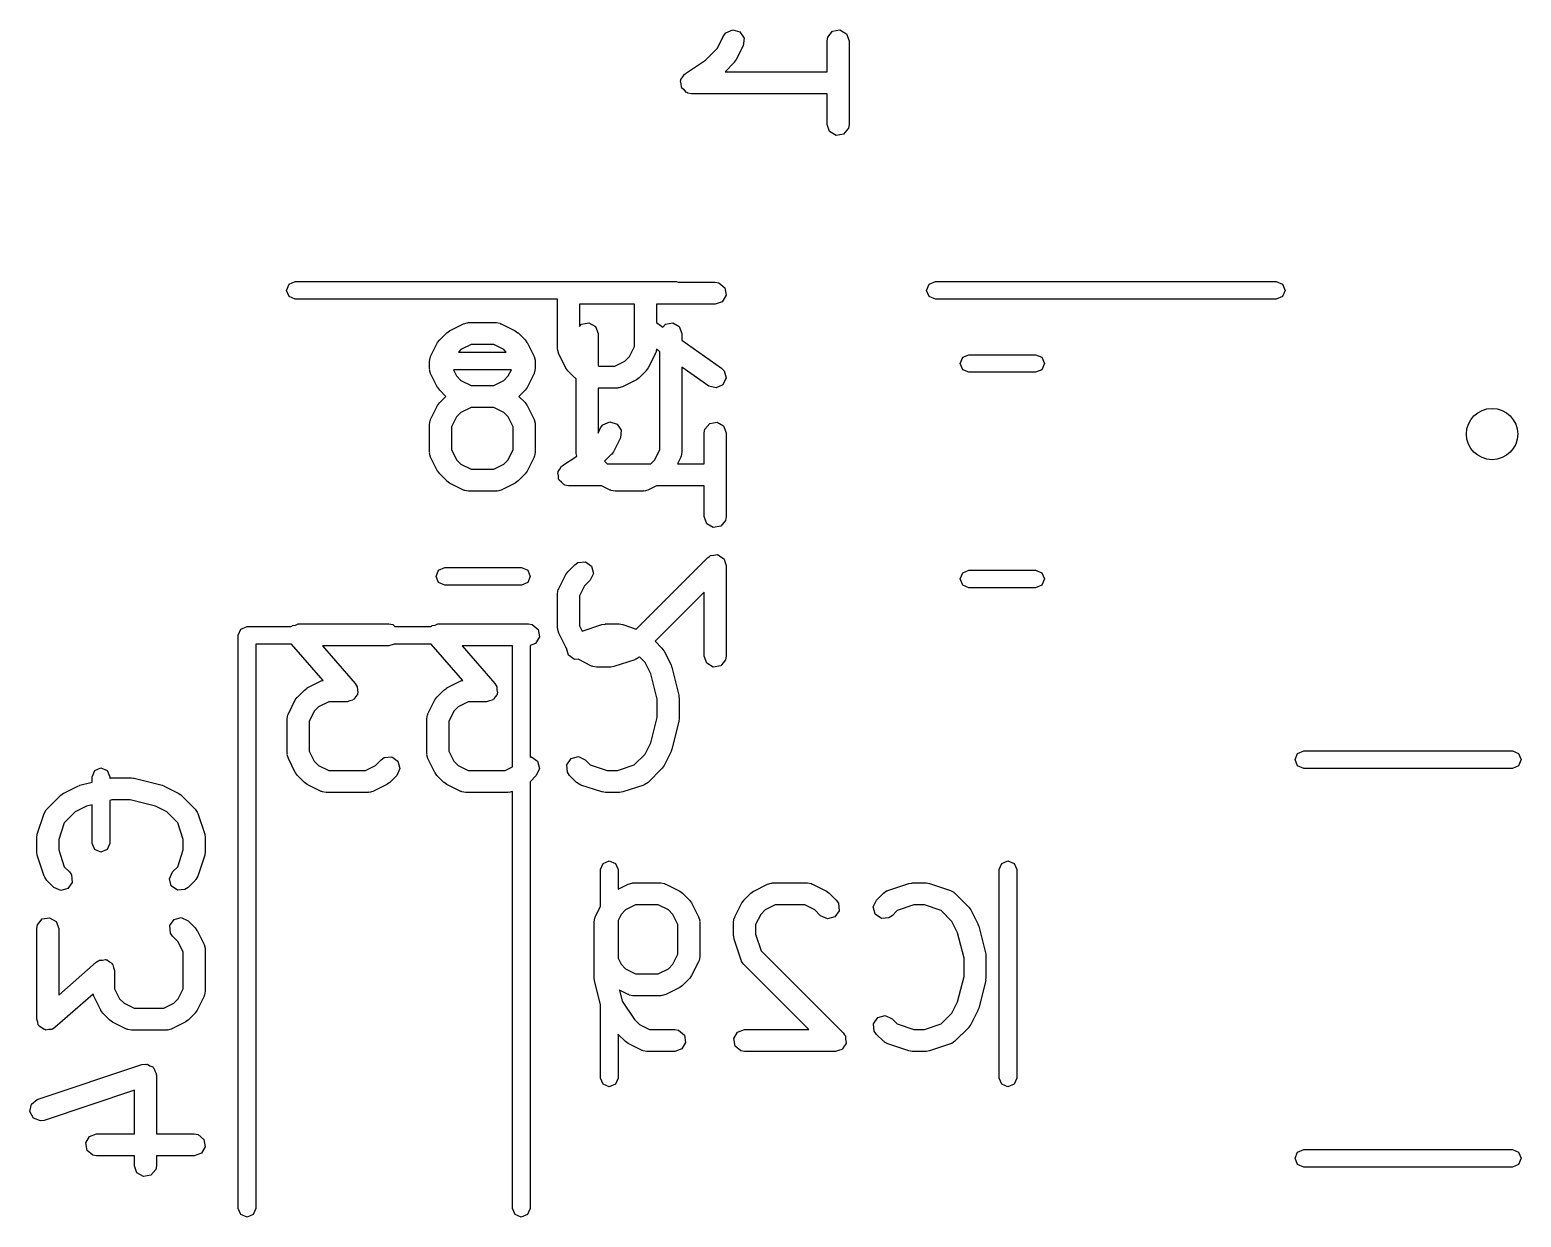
# Model space of a CAD drawing. Extents: x 0.35 to 2.92, y 0.34 to 2.34.
# Drawn here: x 1.9468 to 2.3474, y 0.7056 to 1.0246 of the extents above; entities that cross this region are included whole.
import ezdxf

# ---------------------------------------------------------------- set-up
doc = ezdxf.new("R2010")
doc.units = 0
doc.header["$MEASUREMENT"] = 0
doc.layers.add('BLACK', color=7, linetype='CONTINUOUS')

msp = doc.modelspace()

# ---------------------------------------------------------------- linework, layer by layer
at = {"layer": 'BLACK', "linetype": 'CONTINUOUS'}
for p, q in [((2.13148, 1.01963), (2.13314, 1.02295)), ((2.13314, 1.02295), (2.13375, 1.02377)), ((2.13375, 1.02377), (2.13561, 1.02457)), ((2.13561, 1.02457), (2.13754, 1.024)), ((2.13754, 1.024), (2.13866, 1.02231)), ((2.13866, 1.02231), (2.13843, 1.02031)), ((2.16095, 1.02163), (2.16113, 1.02264)), ((2.16095, 1.01333), (2.16095, 1.02163)), ((2.16113, 1.02264), (2.16243, 1.02418)), ((2.16243, 1.02418), (2.16442, 1.02453)), ((2.16442, 1.02453), (2.16617, 1.02352)), ((2.16617, 1.02352), (2.16686, 1.02163)), ((2.16686, 1.02163), (2.16686, 0.999129)), ((2.12828, 1.01642), (2.13148, 1.01963)), ((2.13843, 1.02031), (2.13655, 1.01656)), ((2.1229, 1.01283), (2.12828, 1.01642)), ((2.136, 1.01579), (2.13354, 1.01333)), ((2.13354, 1.01333), (2.16095, 1.01333)), ((2.13603, 1.01585), (2.136, 1.01579)), ((2.13655, 1.01656), (2.13603, 1.01585)), ((2.12163, 1.01089), (2.12171, 1.01104)), ((2.12178, 1.01005), (2.12163, 1.01089)), ((2.1217, 1.01121), (2.12221, 1.0119)), ((2.12171, 1.01104), (2.1217, 1.01121)), ((2.12183, 1.00919), (2.12178, 1.01005)), ((2.12221, 1.0119), (2.12264, 1.01264)), ((2.12264, 1.01264), (2.1228, 1.0127)), ((2.1228, 1.0127), (2.1229, 1.01283)), ((2.12195, 1.00907), (2.12183, 1.00919)), ((2.12198, 1.0089), (2.12195, 1.00907)), ((2.12264, 1.00835), (2.12198, 1.0089)), ((2.12323, 1.00773), (2.12264, 1.00835)), ((2.1234, 1.00771), (2.12323, 1.00773)), ((2.12353, 1.0076), (2.1234, 1.00771)), ((2.12454, 1.00742), (2.12353, 1.0076)), ((2.16095, 1.00742), (2.12454, 1.00742)), ((2.16095, 0.999129), (2.16095, 1.00742)), ((2.16164, 0.997231), (2.16095, 0.999129)), ((2.16668, 0.998119), (2.16538, 0.996572)), ((2.16686, 0.999129), (2.16668, 0.998119)), ((2.16339, 0.996221), (2.16164, 0.997231)), ((2.16538, 0.996572), (2.16339, 0.996221)), ((2.01577, 0.954583), (2.01646, 0.956253)), ((2.01646, 0.952912), (2.01577, 0.954583)), ((2.01646, 0.956253), (2.01813, 0.956945)), ((2.01813, 0.956945), (2.089, 0.956945)), ((2.089, 0.956945), (2.1205, 0.956945)), ((2.1205, 0.956945), (2.12094, 0.956759)), ((2.12094, 0.956759), (2.13091, 0.956759)), ((2.13091, 0.956759), (2.13192, 0.956581)), ((2.13192, 0.956581), (2.13346, 0.955283)), ((2.13381, 0.953294), (2.1328, 0.951545)), ((2.13346, 0.955283), (2.13381, 0.953294)), ((2.18769, 0.954583), (2.18838, 0.956253)), ((2.18838, 0.952912), (2.18769, 0.954583)), ((2.18838, 0.956253), (2.19006, 0.956945)), ((2.19006, 0.956945), (2.256, 0.956945)), ((2.256, 0.956945), (2.28159, 0.956945)), ((2.28159, 0.956945), (2.28326, 0.956253)), ((2.28326, 0.956253), (2.28395, 0.954583)), ((2.28395, 0.954583), (2.28326, 0.952912)), ((2.01813, 0.95222), (2.01646, 0.952912)), ((2.08858, 0.95222), (2.01813, 0.95222)), ((2.08858, 0.938808), (2.08858, 0.95222)), ((2.10921, 0.950854), (2.09449, 0.950854)), ((2.09449, 0.950854), (2.09449, 0.944897)), ((2.10921, 0.939505), (2.10921, 0.950854)), ((2.13091, 0.950854), (2.11511, 0.950854)), ((2.11511, 0.950854), (2.11511, 0.94597)), ((2.1328, 0.951545), (2.13091, 0.950854)), ((2.19006, 0.95222), (2.18838, 0.952912)), ((2.256, 0.95222), (2.19006, 0.95222)), ((2.28159, 0.95222), (2.256, 0.95222)), ((2.28326, 0.952912), (2.28159, 0.95222)), ((2.05956, 0.943742), (2.06331, 0.945617)), ((2.06331, 0.945617), (2.06429, 0.945909)), ((2.06429, 0.945909), (2.06446, 0.945868)), ((2.06446, 0.945868), (2.06463, 0.945928)), ((2.06463, 0.945928), (2.07213, 0.945928)), ((2.07213, 0.945928), (2.07314, 0.94575)), ((2.07314, 0.94575), (2.07327, 0.945637)), ((2.07327, 0.945637), (2.07345, 0.945617)), ((2.07345, 0.945617), (2.0772, 0.943742)), ((2.09449, 0.944897), (2.09502, 0.945533)), ((2.09502, 0.945533), (2.09701, 0.945884)), ((2.09701, 0.945884), (2.09876, 0.944874)), ((2.11511, 0.94597), (2.11686, 0.944746)), ((2.11686, 0.944746), (2.11752, 0.945533)), ((2.11752, 0.945533), (2.11951, 0.945884)), ((2.11951, 0.945884), (2.12126, 0.944874)), ((2.05636, 0.940547), (2.05689, 0.941256)), ((2.05689, 0.941256), (2.05692, 0.941314)), ((2.05692, 0.941314), (2.05879, 0.943189)), ((2.05879, 0.943189), (2.05951, 0.943695)), ((2.05951, 0.943695), (2.05956, 0.943742)), ((2.0772, 0.943742), (2.07791, 0.943216)), ((2.07791, 0.943216), (2.07796, 0.943189)), ((2.07796, 0.943189), (2.07984, 0.941314)), ((2.07984, 0.941314), (2.08035, 0.940591)), ((2.09876, 0.944874), (2.09945, 0.942976)), ((2.09945, 0.942976), (2.09945, 0.934402)), ((2.12126, 0.944874), (2.12195, 0.942976)), ((2.12195, 0.942976), (2.12195, 0.941184)), ((2.05449, 0.936797), (2.05636, 0.940547)), ((2.06263, 0.938674), (2.06195, 0.938)), ((2.06195, 0.938), (2.0748, 0.938)), ((2.06533, 0.940023), (2.06263, 0.938674)), ((2.07143, 0.940023), (2.06533, 0.940023)), ((2.07413, 0.938674), (2.07143, 0.940023)), ((2.0748, 0.938), (2.07413, 0.938674)), ((2.08035, 0.940591), (2.08039, 0.940547)), ((2.08039, 0.940547), (2.08227, 0.936797)), ((2.08864, 0.938643), (2.08858, 0.938808)), ((2.0886, 0.938471), (2.08864, 0.938643)), ((2.0889, 0.937488), (2.0886, 0.938471)), ((2.09077, 0.933738), (2.0889, 0.937488)), ((2.10786, 0.936808), (2.10921, 0.939505)), ((2.1148, 0.937488), (2.11292, 0.933738)), ((2.11482, 0.937663), (2.1148, 0.937488)), ((2.11493, 0.937799), (2.11482, 0.937663)), ((2.1151, 0.938767), (2.11493, 0.937799)), ((2.11604, 0.938109), (2.1151, 0.938767)), ((2.11604, 0.911802), (2.11604, 0.938109)), ((2.12195, 0.941184), (2.1326, 0.933728)), ((2.19739, 0.936607), (2.19906, 0.937299)), ((2.19906, 0.937299), (2.21694, 0.937299)), ((2.21694, 0.937299), (2.21861, 0.936607)), ((2.05418, 0.935477), (2.05435, 0.936486)), ((2.05418, 0.933602), (2.05418, 0.935477)), ((2.05424, 0.933436), (2.05418, 0.933602)), ((2.0542, 0.933264), (2.05424, 0.933436)), ((2.05449, 0.932281), (2.0542, 0.933264)), ((2.05435, 0.936486), (2.05447, 0.936622)), ((2.05447, 0.936622), (2.05449, 0.936797)), ((2.06059, 0.933276), (2.06143, 0.931601)), ((2.07616, 0.933276), (2.06059, 0.933276)), ((2.07532, 0.931601), (2.07616, 0.933276)), ((2.08227, 0.936797), (2.08256, 0.935814)), ((2.08258, 0.933602), (2.0824, 0.932592)), ((2.08256, 0.935814), (2.08252, 0.935642)), ((2.08252, 0.935642), (2.08258, 0.935477)), ((2.08258, 0.935477), (2.08258, 0.933602)), ((2.09082, 0.933694), (2.09077, 0.933738)), ((2.09132, 0.932971), (2.09082, 0.933694)), ((2.09945, 0.934402), (2.09973, 0.934262)), ((2.09973, 0.934262), (2.10396, 0.934262)), ((2.10396, 0.934262), (2.10666, 0.935611)), ((2.10666, 0.935611), (2.10786, 0.936808)), ((2.11292, 0.933738), (2.1124, 0.933029)), ((2.12921, 0.92889), (2.12195, 0.933975)), ((2.12195, 0.933975), (2.12195, 0.911105)), ((2.1326, 0.933728), (2.13332, 0.933003)), ((2.1967, 0.934937), (2.19739, 0.936607)), ((2.19739, 0.933267), (2.1967, 0.934937)), ((2.19906, 0.932575), (2.19739, 0.933267)), ((2.21861, 0.933267), (2.21694, 0.932575)), ((2.21861, 0.936607), (2.2193, 0.934937)), ((2.2193, 0.934937), (2.21861, 0.933267)), ((2.05636, 0.928532), (2.05449, 0.932281)), ((2.06143, 0.931601), (2.06263, 0.930404)), ((2.06263, 0.930404), (2.06533, 0.929056)), ((2.07143, 0.929056), (2.07413, 0.930404)), ((2.07413, 0.930404), (2.07532, 0.931601)), ((2.08227, 0.932281), (2.08039, 0.928532)), ((2.08229, 0.932457), (2.08227, 0.932281)), ((2.0824, 0.932592), (2.08229, 0.932457)), ((2.0932, 0.931096), (2.09132, 0.932971)), ((2.09326, 0.931069), (2.0932, 0.931096)), ((2.09355, 0.930854), (2.09326, 0.931069)), ((2.09355, 0.911105), (2.09355, 0.930854)), ((2.10973, 0.930543), (2.10598, 0.928668)), ((2.10977, 0.93059), (2.10973, 0.930543)), ((2.1105, 0.931096), (2.10977, 0.93059)), ((2.11237, 0.932971), (2.1105, 0.931096)), ((2.1124, 0.933029), (2.11237, 0.932971)), ((2.13299, 0.929222), (2.13116, 0.928368)), ((2.13385, 0.931052), (2.13299, 0.929222)), ((2.13332, 0.933003), (2.13385, 0.931052)), ((2.21694, 0.932575), (2.19906, 0.932575)), ((2.05641, 0.928487), (2.05636, 0.928532)), ((2.05692, 0.927764), (2.05641, 0.928487)), ((2.05858, 0.926103), (2.05692, 0.927764)), ((2.05692, 0.924441), (2.05858, 0.926103)), ((2.06533, 0.929056), (2.07143, 0.929056)), ((2.07984, 0.927764), (2.07818, 0.926103)), ((2.07818, 0.926103), (2.07984, 0.924441)), ((2.07987, 0.927823), (2.07984, 0.927764)), ((2.08039, 0.928532), (2.07987, 0.927823)), ((2.10466, 0.928357), (2.09945, 0.928357)), ((2.09945, 0.928357), (2.09945, 0.916248)), ((2.10483, 0.928417), (2.10466, 0.928357)), ((2.105, 0.928376), (2.10483, 0.928417)), ((2.10598, 0.928668), (2.105, 0.928376)), ((2.13116, 0.928368), (2.12921, 0.92889)), ((2.05449, 0.919924), (2.05636, 0.923674)), ((2.05636, 0.923674), (2.05689, 0.924383)), ((2.05689, 0.924383), (2.05692, 0.924441)), ((2.06263, 0.921801), (2.06143, 0.920604)), ((2.06533, 0.92315), (2.06263, 0.921801)), ((2.07143, 0.92315), (2.06533, 0.92315)), ((2.07413, 0.921801), (2.07143, 0.92315)), ((2.07532, 0.920604), (2.07413, 0.921801)), ((2.07984, 0.924441), (2.08035, 0.923718)), ((2.08035, 0.923718), (2.08039, 0.923674)), ((2.08039, 0.923674), (2.08227, 0.919924)), ((2.05418, 0.918604), (2.05435, 0.919614)), ((2.05418, 0.911105), (2.05418, 0.918604)), ((2.05435, 0.919614), (2.05447, 0.919749)), ((2.05447, 0.919749), (2.05449, 0.919924)), ((2.06143, 0.920604), (2.06008, 0.917907)), ((2.06008, 0.917907), (2.06008, 0.911802)), ((2.07667, 0.917907), (2.07532, 0.920604)), ((2.07667, 0.911802), (2.07667, 0.917907)), ((2.08227, 0.919924), (2.08256, 0.918941)), ((2.08256, 0.918941), (2.08252, 0.91877)), ((2.08252, 0.91877), (2.08258, 0.918604)), ((2.08258, 0.918604), (2.08258, 0.911105)), ((2.09945, 0.916248), (2.10014, 0.917632)), ((2.10014, 0.917632), (2.10075, 0.918455)), ((2.10075, 0.918455), (2.10261, 0.919259)), ((2.10261, 0.919259), (2.10454, 0.918683)), ((2.10454, 0.918683), (2.10566, 0.916997)), ((2.12795, 0.916311), (2.12813, 0.917321)), ((2.12813, 0.917321), (2.12943, 0.918868)), ((2.12943, 0.918868), (2.13142, 0.919219)), ((2.13142, 0.919219), (2.13317, 0.918209)), ((2.13317, 0.918209), (2.13386, 0.916311)), ((2.10543, 0.914991), (2.10355, 0.911241)), ((2.10566, 0.916997), (2.10543, 0.914991)), ((2.12795, 0.908015), (2.12795, 0.916311)), ((2.13386, 0.916311), (2.13386, 0.893814)), ((2.05424, 0.910939), (2.05418, 0.911105)), ((2.0542, 0.910767), (2.05424, 0.910939)), ((2.05449, 0.909784), (2.0542, 0.910767)), ((2.05636, 0.906035), (2.05449, 0.909784)), ((2.06008, 0.911802), (2.06143, 0.909104)), ((2.07532, 0.909104), (2.07667, 0.911802)), ((2.08227, 0.909784), (2.08039, 0.906035)), ((2.08229, 0.909959), (2.08227, 0.909784)), ((2.0824, 0.910095), (2.08229, 0.909959)), ((2.08258, 0.911105), (2.0824, 0.910095)), ((2.0899, 0.907519), (2.09376, 0.910097)), ((2.09361, 0.910939), (2.09355, 0.911105)), ((2.09357, 0.910767), (2.09361, 0.910939)), ((2.09376, 0.910097), (2.09357, 0.910767)), ((2.103, 0.910474), (2.10121, 0.90869)), ((2.10303, 0.910532), (2.103, 0.910474)), ((2.10355, 0.911241), (2.10303, 0.910532)), ((2.11469, 0.909104), (2.11604, 0.911802)), ((2.12164, 0.909784), (2.12075, 0.908015)), ((2.12166, 0.909959), (2.12164, 0.909784)), ((2.12177, 0.910095), (2.12166, 0.909959)), ((2.12195, 0.911105), (2.12177, 0.910095)), ((2.05641, 0.90599), (2.05636, 0.906035)), ((2.05692, 0.905267), (2.05641, 0.90599)), ((2.05879, 0.903392), (2.05692, 0.905267)), ((2.06143, 0.909104), (2.06263, 0.907907)), ((2.06263, 0.907907), (2.06533, 0.906558)), ((2.06533, 0.906558), (2.07143, 0.906558)), ((2.07143, 0.906558), (2.07413, 0.907907)), ((2.07413, 0.907907), (2.07532, 0.909104)), ((2.07984, 0.905267), (2.07796, 0.903392)), ((2.07987, 0.905326), (2.07984, 0.905267)), ((2.08039, 0.906035), (2.07987, 0.905326)), ((2.08863, 0.905575), (2.08871, 0.905722)), ((2.08878, 0.904731), (2.08863, 0.905575)), ((2.0887, 0.905892), (2.08921, 0.906582)), ((2.08871, 0.905722), (2.0887, 0.905892)), ((2.08921, 0.906582), (2.08964, 0.907325)), ((2.08964, 0.907325), (2.0898, 0.907383)), ((2.0898, 0.907383), (2.0899, 0.907519)), ((2.10121, 0.90869), (2.10189, 0.908015)), ((2.10189, 0.908015), (2.11361, 0.908015)), ((2.11361, 0.908015), (2.11469, 0.909104)), ((2.12075, 0.908015), (2.12795, 0.908015)), ((2.05885, 0.903365), (2.05879, 0.903392)), ((2.05956, 0.902839), (2.05885, 0.903365)), ((2.06331, 0.900965), (2.05956, 0.902839)), ((2.0772, 0.902839), (2.07345, 0.900965)), ((2.07724, 0.902886), (2.0772, 0.902839)), ((2.07796, 0.903392), (2.07724, 0.902886)), ((2.08883, 0.903876), (2.08878, 0.904731)), ((2.08895, 0.903754), (2.08883, 0.903876)), ((2.08898, 0.903586), (2.08895, 0.903754)), ((2.08964, 0.903035), (2.08898, 0.903586)), ((2.09023, 0.902416), (2.08964, 0.903035)), ((2.0904, 0.902397), (2.09023, 0.902416)), ((2.09053, 0.902288), (2.0904, 0.902397)), ((2.09154, 0.90211), (2.09053, 0.902288)), ((2.10039, 0.90211), (2.09154, 0.90211)), ((2.10268, 0.900965), (2.10039, 0.90211)), ((2.11511, 0.90211), (2.11282, 0.900965)), ((2.12795, 0.90211), (2.11511, 0.90211)), ((2.12795, 0.893814), (2.12795, 0.90211)), ((2.06348, 0.900944), (2.06331, 0.900965)), ((2.06362, 0.900831), (2.06348, 0.900944)), ((2.06463, 0.900653), (2.06362, 0.900831)), ((2.07213, 0.900653), (2.06463, 0.900653)), ((2.07229, 0.900713), (2.07213, 0.900653)), ((2.07246, 0.900672), (2.07229, 0.900713)), ((2.07345, 0.900965), (2.07246, 0.900672)), ((2.10285, 0.900944), (2.10268, 0.900965)), ((2.10299, 0.900831), (2.10285, 0.900944)), ((2.104, 0.900653), (2.10299, 0.900831)), ((2.1115, 0.900653), (2.104, 0.900653)), ((2.11166, 0.900713), (2.1115, 0.900653)), ((2.11183, 0.900672), (2.11166, 0.900713)), ((2.11282, 0.900965), (2.11183, 0.900672)), ((2.12864, 0.891916), (2.12795, 0.893814)), ((2.13386, 0.893814), (2.13368, 0.892804)), ((2.13039, 0.890906), (2.12864, 0.891916)), ((2.13238, 0.891257), (2.13039, 0.890906)), ((2.13368, 0.892804), (2.13238, 0.891257)), ((2.0932, 0.880904), (2.09404, 0.881492)), ((2.09404, 0.881492), (2.09605, 0.881668)), ((2.09605, 0.881668), (2.0977, 0.88051)), ((2.10967, 0.863629), (2.12882, 0.882779)), ((2.12882, 0.882779), (2.12935, 0.883148)), ((2.12935, 0.883148), (2.12943, 0.883248)), ((2.12943, 0.883248), (2.12951, 0.883262)), ((2.12951, 0.883262), (2.12966, 0.883367)), ((2.12966, 0.883367), (2.13054, 0.883444)), ((2.13054, 0.883444), (2.13142, 0.883599)), ((2.13142, 0.883599), (2.13154, 0.883531)), ((2.13154, 0.883531), (2.13167, 0.883543)), ((2.13167, 0.883543), (2.1324, 0.883033)), ((2.1324, 0.883033), (2.13317, 0.882589)), ((2.13317, 0.882589), (2.13321, 0.882462)), ((2.13321, 0.882462), (2.13333, 0.882384)), ((2.13333, 0.882384), (2.13356, 0.881526)), ((2.13356, 0.881526), (2.13386, 0.880691)), ((2.05594, 0.877764), (2.05663, 0.879434)), ((2.05663, 0.876093), (2.05594, 0.877764)), ((2.05663, 0.879434), (2.05831, 0.880126)), ((2.05831, 0.880126), (2.07888, 0.880126)), ((2.07888, 0.880126), (2.08055, 0.879434)), ((2.08055, 0.879434), (2.08124, 0.877764)), ((2.08124, 0.877764), (2.08055, 0.876093)), ((2.0889, 0.874512), (2.09077, 0.878262)), ((2.09077, 0.878262), (2.0913, 0.878971)), ((2.0913, 0.878971), (2.09132, 0.879029)), ((2.09132, 0.879029), (2.0932, 0.880904)), ((2.09823, 0.878559), (2.09737, 0.876728)), ((2.0977, 0.88051), (2.09823, 0.878559)), ((2.13386, 0.880691), (2.13386, 0.856319)), ((2.1967, 0.877063), (2.19739, 0.878733)), ((2.19739, 0.878733), (2.19906, 0.879425)), ((2.19906, 0.879425), (2.21694, 0.879425)), ((2.21694, 0.879425), (2.21861, 0.878733)), ((2.21861, 0.878733), (2.2193, 0.877063)), ((2.05831, 0.875402), (2.05663, 0.876093)), ((2.07888, 0.875402), (2.05831, 0.875402)), ((2.08055, 0.876093), (2.07888, 0.875402)), ((2.08858, 0.873192), (2.08876, 0.874202)), ((2.08858, 0.863818), (2.08858, 0.873192)), ((2.08876, 0.874202), (2.08887, 0.874337)), ((2.08887, 0.874337), (2.0889, 0.874512)), ((2.09584, 0.875192), (2.09449, 0.872495)), ((2.09737, 0.876728), (2.09584, 0.875192)), ((2.12795, 0.873562), (2.11474, 0.860353)), ((2.12795, 0.856319), (2.12795, 0.873562)), ((2.19739, 0.875393), (2.1967, 0.877063)), ((2.19906, 0.874701), (2.19739, 0.875393)), ((2.21694, 0.874701), (2.19906, 0.874701)), ((2.21861, 0.875393), (2.21694, 0.874701)), ((2.2193, 0.877063), (2.21861, 0.875393)), ((2.09449, 0.872495), (2.09449, 0.864515)), ((2.00283, 0.861945), (2.00352, 0.863615)), ((2.00283, 0.708008), (2.00283, 0.861945)), ((2.00352, 0.863615), (2.00519, 0.864307)), ((2.00519, 0.864307), (2.01707, 0.864307)), ((2.01707, 0.864307), (2.01723, 0.864365)), ((2.01723, 0.864365), (2.01738, 0.864549)), ((2.01738, 0.864549), (2.01816, 0.864703)), ((2.01816, 0.864703), (2.01891, 0.864976)), ((2.01891, 0.864976), (2.04328, 0.864976)), ((2.04328, 0.864976), (2.04429, 0.864798)), ((2.04429, 0.864798), (2.04488, 0.864307)), ((2.04488, 0.864307), (2.05457, 0.864307)), ((2.05457, 0.864307), (2.05473, 0.864365)), ((2.05473, 0.864365), (2.05488, 0.864549)), ((2.05488, 0.864549), (2.05566, 0.864703)), ((2.05566, 0.864703), (2.0564, 0.864976)), ((2.0564, 0.864976), (2.08078, 0.864976)), ((2.08078, 0.864976), (2.08179, 0.864798)), ((2.08179, 0.864798), (2.08333, 0.863499)), ((2.08368, 0.86151), (2.08267, 0.859761)), ((2.08333, 0.863499), (2.08368, 0.86151)), ((2.08864, 0.863652), (2.08858, 0.863818)), ((2.0886, 0.86348), (2.08864, 0.863652)), ((2.0889, 0.862497), (2.0886, 0.86348)), ((2.09077, 0.858748), (2.0889, 0.862497)), ((2.09449, 0.864515), (2.09521, 0.863072)), ((2.09521, 0.863072), (2.10047, 0.864824)), ((2.10047, 0.864824), (2.10134, 0.864954)), ((2.10134, 0.864954), (2.1014, 0.864976)), ((2.1014, 0.864976), (2.10515, 0.864976)), ((2.10515, 0.864976), (2.10602, 0.864822)), ((2.10602, 0.864822), (2.10608, 0.864824)), ((2.10608, 0.864824), (2.10967, 0.863629)), ((2.01712, 0.859583), (2.00755, 0.859583)), ((2.00755, 0.859583), (2.00755, 0.708008)), ((2.02565, 0.849833), (2.01712, 0.859583)), ((2.04328, 0.85907), (2.02542, 0.85907)), ((2.02542, 0.85907), (2.03425, 0.848969)), ((2.04469, 0.859583), (2.04328, 0.85907)), ((2.05462, 0.859583), (2.04469, 0.859583)), ((2.06315, 0.849833), (2.05462, 0.859583)), ((2.06291, 0.85907), (2.07175, 0.848969)), ((2.07645, 0.85907), (2.06291, 0.85907)), ((2.07645, 0.826602), (2.07645, 0.85907)), ((2.08267, 0.859761), (2.08117, 0.859215)), ((2.08117, 0.859215), (2.08117, 0.829222)), ((2.09082, 0.858703), (2.09077, 0.858748)), ((2.09097, 0.858483), (2.09082, 0.858703)), ((2.09148, 0.85658), (2.09097, 0.858483)), ((2.11474, 0.860353), (2.11661, 0.858486)), ((2.11661, 0.858486), (2.11712, 0.857763)), ((2.11712, 0.857763), (2.11716, 0.857719)), ((2.11716, 0.857719), (2.11904, 0.85397)), ((2.09314, 0.855421), (2.09148, 0.85658)), ((2.09407, 0.855503), (2.09314, 0.855421)), ((2.09771, 0.853678), (2.09407, 0.855503)), ((2.09789, 0.853658), (2.09771, 0.853678)), ((2.09803, 0.853544), (2.09789, 0.853658)), ((2.09904, 0.853366), (2.09803, 0.853544)), ((2.10278, 0.853366), (2.09904, 0.853366)), ((2.10285, 0.853388), (2.10278, 0.853366)), ((2.10372, 0.853518), (2.10285, 0.853388)), ((2.10934, 0.855392), (2.10372, 0.853518)), ((2.10948, 0.855502), (2.10934, 0.855392)), ((2.10966, 0.855517), (2.10948, 0.855502)), ((2.1105, 0.856106), (2.10966, 0.855517)), ((2.11057, 0.856177), (2.1105, 0.856106)), ((2.1121, 0.854649), (2.11057, 0.856177)), ((2.11361, 0.851619), (2.1121, 0.854649)), ((2.11904, 0.85397), (2.11918, 0.853481)), ((2.11918, 0.853481), (2.11926, 0.853365)), ((2.11926, 0.853365), (2.12114, 0.845866)), ((2.12864, 0.854421), (2.12795, 0.856319)), ((2.13039, 0.853411), (2.12864, 0.854421)), ((2.13238, 0.853762), (2.13039, 0.853411)), ((2.13368, 0.855309), (2.13238, 0.853762)), ((2.13386, 0.856319), (2.13368, 0.855309)), ((2.02134, 0.847791), (2.02509, 0.849666)), ((2.02509, 0.849666), (2.02565, 0.849833)), ((2.05883, 0.847791), (2.06258, 0.849666)), ((2.06258, 0.849666), (2.06315, 0.849833)), ((2.11532, 0.844786), (2.11361, 0.851619)), ((2.01814, 0.844596), (2.01867, 0.845305)), ((2.01867, 0.845305), (2.0187, 0.845363)), ((2.0187, 0.845363), (2.02057, 0.847238)), ((2.02057, 0.847238), (2.02129, 0.847744)), ((2.02129, 0.847744), (2.02134, 0.847791)), ((2.03433, 0.845452), (2.03393, 0.844763)), ((2.03425, 0.848969), (2.03448, 0.848589)), ((2.03483, 0.846072), (2.03433, 0.845452)), ((2.03448, 0.848589), (2.03459, 0.848501)), ((2.03459, 0.848501), (2.03461, 0.848381)), ((2.03461, 0.848381), (2.03479, 0.848092)), ((2.03479, 0.848092), (2.0348, 0.847296)), ((2.0348, 0.847296), (2.03494, 0.846512)), ((2.03494, 0.846512), (2.03482, 0.846308)), ((2.03482, 0.846308), (2.03483, 0.846072)), ((2.05564, 0.844596), (2.05616, 0.845305)), ((2.05616, 0.845305), (2.05619, 0.845363)), ((2.05619, 0.845363), (2.05807, 0.847238)), ((2.05807, 0.847238), (2.05879, 0.847744)), ((2.05879, 0.847744), (2.05883, 0.847791)), ((2.07182, 0.845452), (2.07143, 0.844763)), ((2.07175, 0.848969), (2.07198, 0.848589)), ((2.07232, 0.846072), (2.07182, 0.845452)), ((2.07198, 0.848589), (2.07209, 0.848501)), ((2.07209, 0.848501), (2.07211, 0.848381)), ((2.07211, 0.848381), (2.07228, 0.848092)), ((2.07228, 0.848092), (2.0723, 0.847296)), ((2.0723, 0.847296), (2.07244, 0.846512)), ((2.07244, 0.846512), (2.07232, 0.846308)), ((2.07232, 0.846308), (2.07232, 0.846072)), ((2.12114, 0.845866), (2.12118, 0.845278)), ((2.12118, 0.845278), (2.12122, 0.84515)), ((2.12122, 0.84515), (2.12122, 0.839526)), ((2.01627, 0.840846), (2.01814, 0.844596)), ((2.02321, 0.841526), (2.02186, 0.838829)), ((2.02441, 0.842723), (2.02321, 0.841526)), ((2.02711, 0.844072), (2.02441, 0.842723)), ((2.03203, 0.844072), (2.02711, 0.844072)), ((2.03278, 0.844344), (2.03203, 0.844072)), ((2.03356, 0.844499), (2.03278, 0.844344)), ((2.03371, 0.844682), (2.03356, 0.844499)), ((2.03393, 0.844763), (2.03371, 0.844682)), ((2.05376, 0.840846), (2.05564, 0.844596)), ((2.06071, 0.841526), (2.05936, 0.838829)), ((2.0619, 0.842723), (2.06071, 0.841526)), ((2.0646, 0.844072), (2.0619, 0.842723)), ((2.06953, 0.844072), (2.0646, 0.844072)), ((2.07028, 0.844344), (2.06953, 0.844072)), ((2.07106, 0.844499), (2.07028, 0.844344)), ((2.0712, 0.844682), (2.07106, 0.844499)), ((2.07143, 0.844763), (2.0712, 0.844682)), ((2.11532, 0.839889), (2.11532, 0.844786)), ((2.01596, 0.839526), (2.01613, 0.840536)), ((2.01596, 0.830152), (2.01596, 0.839526)), ((2.01613, 0.840536), (2.01625, 0.840671)), ((2.01625, 0.840671), (2.01627, 0.840846)), ((2.02186, 0.838829), (2.02186, 0.830849)), ((2.05345, 0.839526), (2.05363, 0.840536)), ((2.05345, 0.830152), (2.05345, 0.839526)), ((2.05363, 0.840536), (2.05374, 0.840671)), ((2.05374, 0.840671), (2.05376, 0.840846)), ((2.05936, 0.838829), (2.05936, 0.830849)), ((2.11361, 0.833057), (2.11532, 0.839889)), ((2.12114, 0.83881), (2.11926, 0.831311)), ((2.12122, 0.839526), (2.12112, 0.838945)), ((2.12112, 0.838945), (2.12114, 0.83881)), ((2.01602, 0.829986), (2.01596, 0.830152)), ((2.01598, 0.829814), (2.01602, 0.829986)), ((2.01627, 0.828831), (2.01598, 0.829814)), ((2.02186, 0.830849), (2.02321, 0.828151)), ((2.04119, 0.82849), (2.04203, 0.829078)), ((2.04203, 0.829078), (2.04405, 0.829255)), ((2.04405, 0.829255), (2.0457, 0.828096)), ((2.05351, 0.829986), (2.05345, 0.830152)), ((2.05347, 0.829814), (2.05351, 0.829986)), ((2.05376, 0.828831), (2.05347, 0.829814)), ((2.05936, 0.830849), (2.06071, 0.828151)), ((2.08117, 0.829222), (2.08154, 0.829255)), ((2.08154, 0.829255), (2.0832, 0.828096)), ((2.09221, 0.828821), (2.09416, 0.829344)), ((2.09416, 0.829344), (2.09599, 0.82849)), ((2.10918, 0.827108), (2.1121, 0.830026)), ((2.1121, 0.830026), (2.11361, 0.833057)), ((2.11904, 0.830706), (2.11716, 0.826957)), ((2.11905, 0.830845), (2.11904, 0.830706)), ((2.11926, 0.831311), (2.11905, 0.830845)), ((2.28664, 0.828543), (2.28733, 0.830214)), ((2.28733, 0.830214), (2.289, 0.830906)), ((2.289, 0.830906), (2.345, 0.830906)), ((2.345, 0.830906), (2.34667, 0.830214)), ((2.34667, 0.830214), (2.34736, 0.828543)), ((1.96357, 0.82394), (1.96427, 0.82561)), ((1.96427, 0.82561), (1.96594, 0.826302)), ((1.96594, 0.826302), (1.96761, 0.82561)), ((1.96761, 0.82561), (1.9683, 0.82394)), ((2.01814, 0.825082), (2.01627, 0.828831)), ((2.01819, 0.825038), (2.01814, 0.825082)), ((2.02321, 0.828151), (2.02441, 0.826954)), ((2.02441, 0.826954), (2.02711, 0.825606)), ((2.02711, 0.825606), (2.03696, 0.825606)), ((2.03696, 0.825606), (2.03966, 0.826954)), ((2.03966, 0.826954), (2.04119, 0.82849)), ((2.04622, 0.826145), (2.04537, 0.824314)), ((2.0457, 0.828096), (2.04622, 0.826145)), ((2.05564, 0.825082), (2.05376, 0.828831)), ((2.05569, 0.825038), (2.05564, 0.825082)), ((2.06071, 0.828151), (2.0619, 0.826954)), ((2.0619, 0.826954), (2.0646, 0.825606)), ((2.0646, 0.825606), (2.07446, 0.825606)), ((2.07446, 0.825606), (2.07645, 0.826602)), ((2.08372, 0.826145), (2.08286, 0.824314)), ((2.0832, 0.828096), (2.08372, 0.826145)), ((2.09105, 0.827167), (2.09221, 0.828821)), ((2.09122, 0.825155), (2.09105, 0.827167)), ((2.09181, 0.824314), (2.09122, 0.825155)), ((2.09599, 0.82849), (2.09737, 0.827108)), ((2.09737, 0.827108), (2.10188, 0.825606)), ((2.10188, 0.825606), (2.10467, 0.825606)), ((2.10467, 0.825606), (2.10918, 0.827108)), ((2.11661, 0.826189), (2.11286, 0.82244)), ((2.11664, 0.826248), (2.11661, 0.826189)), ((2.11716, 0.826957), (2.11664, 0.826248)), ((2.28733, 0.826873), (2.28664, 0.828543)), ((2.289, 0.826181), (2.28733, 0.826873)), ((2.345, 0.826181), (2.289, 0.826181)), ((2.34667, 0.826873), (2.345, 0.826181)), ((2.34736, 0.828543), (2.34667, 0.826873)), ((1.95594, 0.819573), (1.95969, 0.821448)), ((1.95969, 0.821448), (1.96018, 0.821593)), ((1.96018, 0.821593), (1.9603, 0.821671)), ((1.9603, 0.821671), (1.96357, 0.822491)), ((1.96357, 0.822491), (1.96357, 0.82394)), ((1.9683, 0.82394), (1.9683, 0.823581)), ((1.9683, 0.823581), (1.96838, 0.823587)), ((1.96838, 0.823587), (1.96851, 0.823634)), ((1.96851, 0.823634), (1.97414, 0.823634)), ((1.97414, 0.823634), (1.97472, 0.823532)), ((1.97472, 0.823532), (1.97485, 0.823546)), ((1.97485, 0.823546), (1.98235, 0.821671)), ((1.98235, 0.821671), (1.98282, 0.821464)), ((1.98282, 0.821464), (1.98296, 0.821448)), ((1.98296, 0.821448), (1.9867, 0.819573)), ((2.0187, 0.824314), (2.01819, 0.825038)), ((2.02057, 0.82244), (2.0187, 0.824314)), ((2.02063, 0.822413), (2.02057, 0.82244)), ((2.02134, 0.821887), (2.02063, 0.822413)), ((2.02509, 0.820012), (2.02134, 0.821887)), ((2.04273, 0.821887), (2.03898, 0.820012)), ((2.04277, 0.821933), (2.04273, 0.821887)), ((2.04349, 0.82244), (2.04277, 0.821933)), ((2.04537, 0.824314), (2.04349, 0.82244)), ((2.05619, 0.824314), (2.05569, 0.825038)), ((2.05807, 0.82244), (2.05619, 0.824314)), ((2.05812, 0.822413), (2.05807, 0.82244)), ((2.05883, 0.821887), (2.05812, 0.822413)), ((2.06258, 0.820012), (2.05883, 0.821887)), ((2.08286, 0.824314), (2.08117, 0.822623)), ((2.08117, 0.822623), (2.08117, 0.708008)), ((2.09369, 0.82244), (2.09181, 0.824314)), ((2.09385, 0.822365), (2.09369, 0.82244)), ((2.09394, 0.822215), (2.09385, 0.822365)), ((2.09484, 0.821726), (2.09394, 0.822215)), ((2.10047, 0.819852), (2.09484, 0.821726)), ((2.11171, 0.821726), (2.10608, 0.819852)), ((2.11184, 0.821836), (2.11171, 0.821726)), ((2.11202, 0.821851), (2.11184, 0.821836)), ((2.11286, 0.82244), (2.11202, 0.821851)), ((1.95143, 0.81527), (1.95517, 0.81902)), ((1.95517, 0.81902), (1.9559, 0.819526)), ((1.9559, 0.819526), (1.95594, 0.819573)), ((1.96887, 0.817729), (1.9683, 0.817585)), ((1.9683, 0.817585), (1.9683, 0.80606)), ((1.97377, 0.817729), (1.96887, 0.817729)), ((1.9806, 0.816021), (1.97377, 0.817729)), ((1.9867, 0.819573), (1.98741, 0.819047)), ((1.98741, 0.819047), (1.98747, 0.81902)), ((1.98747, 0.81902), (1.99122, 0.81527)), ((2.02526, 0.819992), (2.02509, 0.820012)), ((2.0254, 0.819878), (2.02526, 0.819992)), ((2.02641, 0.8197), (2.0254, 0.819878)), ((2.03766, 0.8197), (2.02641, 0.8197)), ((2.03782, 0.81976), (2.03766, 0.8197)), ((2.03799, 0.819719), (2.03782, 0.81976)), ((2.03898, 0.820012), (2.03799, 0.819719)), ((2.06276, 0.819992), (2.06258, 0.820012)), ((2.06289, 0.819878), (2.06276, 0.819992)), ((2.0639, 0.8197), (2.06289, 0.819878)), ((2.07515, 0.8197), (2.0639, 0.8197)), ((2.07532, 0.81976), (2.07515, 0.8197)), ((2.07549, 0.819719), (2.07532, 0.81976)), ((2.07645, 0.820005), (2.07549, 0.819719)), ((2.07645, 0.708008), (2.07645, 0.820005)), ((2.10053, 0.819853), (2.10047, 0.819852)), ((2.1014, 0.8197), (2.10053, 0.819853)), ((2.10515, 0.8197), (2.1014, 0.8197)), ((2.10521, 0.819722), (2.10515, 0.8197)), ((2.10608, 0.819852), (2.10521, 0.819722)), ((1.94884, 0.808492), (1.95071, 0.814116)), ((1.95071, 0.814116), (1.9512, 0.815018)), ((1.9512, 0.815018), (1.95135, 0.81511)), ((1.95135, 0.81511), (1.95143, 0.81527)), ((1.95901, 0.814505), (1.95609, 0.811587)), ((1.96204, 0.816021), (1.95901, 0.814505)), ((1.96357, 0.816404), (1.96204, 0.816021)), ((1.96357, 0.80606), (1.96357, 0.816404)), ((1.98364, 0.814505), (1.9806, 0.816021)), ((1.98655, 0.811587), (1.98364, 0.814505)), ((1.99122, 0.81527), (1.99181, 0.81443)), ((1.99181, 0.81443), (1.99183, 0.814254)), ((1.99183, 0.814254), (1.99194, 0.814116)), ((1.99194, 0.814116), (1.99381, 0.808492)), ((1.95609, 0.811587), (1.95459, 0.807079)), ((1.98806, 0.807079), (1.98655, 0.811587)), ((1.94869, 0.807558), (1.94884, 0.808427)), ((1.94869, 0.803808), (1.94869, 0.807558)), ((1.94884, 0.808427), (1.94884, 0.808492)), ((1.95459, 0.807079), (1.95459, 0.804288)), ((1.96427, 0.80439), (1.96357, 0.80606)), ((1.9683, 0.80606), (1.96761, 0.80439)), ((1.98806, 0.804288), (1.98806, 0.807079)), ((1.99381, 0.808492), (1.99394, 0.807619)), ((1.99394, 0.807619), (1.99396, 0.807558)), ((1.99396, 0.807558), (1.99396, 0.803808)), ((1.94871, 0.803748), (1.94869, 0.803808)), ((1.94884, 0.802875), (1.94871, 0.803748)), ((1.95071, 0.79725), (1.94884, 0.802875)), ((1.95459, 0.804288), (1.95609, 0.799779)), ((1.96594, 0.803698), (1.96427, 0.80439)), ((1.96761, 0.80439), (1.96594, 0.803698)), ((1.98655, 0.799779), (1.98806, 0.804288)), ((1.99381, 0.802875), (1.99194, 0.79725)), ((1.99396, 0.803808), (1.99381, 0.802939)), ((1.99381, 0.802939), (1.99381, 0.802875)), ((2.10079, 0.800672), (2.10246, 0.801364)), ((2.10246, 0.801364), (2.10413, 0.800672)), ((2.20787, 0.800672), (2.20954, 0.801364)), ((2.20954, 0.801364), (2.21121, 0.800672)), ((1.95082, 0.797112), (1.95071, 0.79725)), ((1.95084, 0.796936), (1.95082, 0.797112)), ((1.95609, 0.799779), (1.95748, 0.798397)), ((1.95748, 0.798397), (1.95806, 0.797557)), ((1.95806, 0.797557), (1.95824, 0.795545)), ((1.98432, 0.796567), (1.98517, 0.798397)), ((1.98517, 0.798397), (1.98655, 0.799779)), ((1.99194, 0.79725), (1.99145, 0.796349)), ((2.10009, 0.799002), (2.10079, 0.800672)), ((2.10009, 0.789119), (2.10009, 0.799002)), ((2.10413, 0.800672), (2.10482, 0.799002)), ((2.10482, 0.799002), (2.10482, 0.793766)), ((2.20718, 0.799002), (2.20787, 0.800672)), ((2.20718, 0.742998), (2.20718, 0.799002)), ((2.21121, 0.800672), (2.21191, 0.799002)), ((2.21191, 0.799002), (2.21191, 0.742998)), ((1.95143, 0.796096), (1.95084, 0.796936)), ((1.9533, 0.794221), (1.95143, 0.796096)), ((1.95513, 0.793368), (1.9533, 0.794221)), ((1.95708, 0.793891), (1.95513, 0.793368)), ((1.95824, 0.795545), (1.95708, 0.793891)), ((1.98484, 0.794616), (1.98432, 0.796567)), ((1.98649, 0.793457), (1.98484, 0.794616)), ((1.98851, 0.793633), (1.98649, 0.793457)), ((1.98935, 0.794221), (1.98851, 0.793633)), ((1.99122, 0.796096), (1.98935, 0.794221)), ((1.9913, 0.796256), (1.99122, 0.796096)), ((1.99145, 0.796349), (1.9913, 0.796256)), ((2.10482, 0.793766), (2.1075, 0.795105)), ((2.1075, 0.795105), (2.10848, 0.795397)), ((2.10848, 0.795397), (2.10865, 0.795356)), ((2.10865, 0.795356), (2.10882, 0.795417)), ((2.10882, 0.795417), (2.11632, 0.795417)), ((2.11632, 0.795417), (2.11733, 0.795239)), ((2.11733, 0.795239), (2.11746, 0.795125)), ((2.11746, 0.795125), (2.11764, 0.795105)), ((2.11764, 0.795105), (2.12139, 0.79323)), ((2.12139, 0.79323), (2.1221, 0.792704)), ((2.14048, 0.792677), (2.1412, 0.793183)), ((2.1412, 0.793183), (2.14124, 0.79323)), ((2.14124, 0.79323), (2.14499, 0.795105)), ((2.14499, 0.795105), (2.14598, 0.795397)), ((2.14598, 0.795397), (2.14615, 0.795356)), ((2.14615, 0.795356), (2.14631, 0.795417)), ((2.14631, 0.795417), (2.15569, 0.795417)), ((2.15569, 0.795417), (2.1567, 0.795239)), ((2.1567, 0.795239), (2.15683, 0.795125)), ((2.15683, 0.795125), (2.15701, 0.795105)), ((2.15701, 0.795105), (2.16076, 0.79323)), ((2.16076, 0.79323), (2.16147, 0.792704)), ((2.1761, 0.792677), (2.17694, 0.793265)), ((2.17694, 0.793265), (2.17711, 0.793281)), ((2.17711, 0.793281), (2.17725, 0.79339)), ((2.17725, 0.79339), (2.18287, 0.795265)), ((2.18287, 0.795265), (2.18375, 0.795395)), ((2.18375, 0.795395), (2.18381, 0.795417)), ((2.18381, 0.795417), (2.18756, 0.795417)), ((2.18756, 0.795417), (2.18843, 0.795263)), ((2.18843, 0.795263), (2.18849, 0.795265)), ((2.18849, 0.795265), (2.19412, 0.79339)), ((2.19412, 0.79339), (2.19502, 0.792902)), ((2.09868, 0.786285), (2.10009, 0.789119)), ((2.10951, 0.789511), (2.10682, 0.788162)), ((2.11562, 0.789511), (2.10951, 0.789511)), ((2.11832, 0.788162), (2.11562, 0.789511)), ((2.1221, 0.792704), (2.12215, 0.792677)), ((2.12215, 0.792677), (2.12403, 0.790802)), ((2.12403, 0.790802), (2.12454, 0.790079)), ((2.12454, 0.790079), (2.12458, 0.790035)), ((2.12458, 0.790035), (2.12646, 0.786285)), ((2.13617, 0.786285), (2.13805, 0.790035)), ((2.13805, 0.790035), (2.13857, 0.790744)), ((2.13857, 0.790744), (2.1386, 0.790802)), ((2.1386, 0.790802), (2.14048, 0.792677)), ((2.14701, 0.789511), (2.14431, 0.788162)), ((2.15499, 0.789511), (2.14701, 0.789511)), ((2.15769, 0.788162), (2.15499, 0.789511)), ((2.16147, 0.792704), (2.16152, 0.792677)), ((2.16152, 0.792677), (2.1634, 0.790802)), ((2.1634, 0.790802), (2.16399, 0.789962)), ((2.16399, 0.789962), (2.16416, 0.78795)), ((2.17337, 0.788972), (2.17422, 0.790802)), ((2.17422, 0.790802), (2.1761, 0.792677)), ((2.18429, 0.789511), (2.17978, 0.788008)), ((2.18708, 0.789511), (2.18429, 0.789511)), ((2.19159, 0.788008), (2.18708, 0.789511)), ((2.19502, 0.792902), (2.19511, 0.792752)), ((2.19511, 0.792752), (2.19527, 0.792677)), ((2.19527, 0.792677), (2.19902, 0.788927)), ((1.94886, 0.784196), (1.95016, 0.785743)), ((1.95016, 0.785743), (1.95215, 0.786094)), ((1.95215, 0.786094), (1.9539, 0.785084)), ((1.9539, 0.785084), (1.95459, 0.783186)), ((1.98441, 0.78395), (1.98557, 0.785605)), ((1.98557, 0.785605), (1.98752, 0.786127)), ((1.98752, 0.786127), (1.98935, 0.785274)), ((1.98935, 0.785274), (1.99122, 0.783399)), ((2.09837, 0.784965), (2.09854, 0.785975)), ((2.09854, 0.785975), (2.09866, 0.78611)), ((2.09866, 0.78611), (2.09868, 0.786285)), ((2.10562, 0.786965), (2.10482, 0.785363)), ((2.10482, 0.785363), (2.10482, 0.775193)), ((2.10682, 0.788162), (2.10562, 0.786965)), ((2.11951, 0.786965), (2.11832, 0.788162)), ((2.12086, 0.784268), (2.11951, 0.786965)), ((2.12646, 0.786285), (2.12675, 0.785302)), ((2.12675, 0.785302), (2.12671, 0.785131)), ((2.12671, 0.785131), (2.12677, 0.784965)), ((2.13586, 0.784965), (2.13604, 0.785975)), ((2.13604, 0.785975), (2.13615, 0.78611)), ((2.13615, 0.78611), (2.13617, 0.786285)), ((2.14312, 0.786965), (2.14177, 0.784268)), ((2.14431, 0.788162), (2.14312, 0.786965)), ((2.15922, 0.786626), (2.15769, 0.788162)), ((2.16105, 0.785773), (2.15922, 0.786626)), ((2.163, 0.786296), (2.16105, 0.785773)), ((2.16416, 0.78795), (2.163, 0.786296)), ((2.17389, 0.787021), (2.17337, 0.788972)), ((2.17555, 0.785862), (2.17389, 0.787021)), ((2.17756, 0.786038), (2.17555, 0.785862)), ((2.1784, 0.786626), (2.17756, 0.786038)), ((2.17978, 0.788008), (2.1784, 0.786626)), ((2.1945, 0.78509), (2.19159, 0.788008)), ((2.19602, 0.782059), (2.1945, 0.78509)), ((2.19902, 0.788927), (2.19953, 0.788204)), ((2.19953, 0.788204), (2.19957, 0.78816)), ((2.19957, 0.78816), (2.20145, 0.784411)), ((1.94869, 0.783186), (1.94886, 0.784196)), ((1.94869, 0.758814), (1.94869, 0.783186)), ((1.95459, 0.783186), (1.95459, 0.765321)), ((1.98458, 0.781938), (1.98441, 0.78395)), ((1.98517, 0.781098), (1.98458, 0.781938)), ((1.98671, 0.779562), (1.98517, 0.781098)), ((1.99122, 0.783399), (1.99173, 0.782676)), ((1.99173, 0.782676), (1.99177, 0.782632)), ((1.99177, 0.782632), (1.99365, 0.778882)), ((2.09837, 0.769967), (2.09837, 0.784965)), ((2.12086, 0.776288), (2.12086, 0.784268)), ((2.12677, 0.784965), (2.12677, 0.775591)), ((2.13586, 0.781215), (2.13586, 0.784965)), ((2.13588, 0.781155), (2.13586, 0.781215)), ((2.13601, 0.780281), (2.13588, 0.781155)), ((2.14177, 0.784268), (2.14177, 0.781694)), ((2.14177, 0.781694), (2.14327, 0.777186)), ((2.19773, 0.775227), (2.19602, 0.782059)), ((2.20145, 0.784411), (2.20159, 0.783922)), ((2.20159, 0.783922), (2.20167, 0.783806)), ((2.20167, 0.783806), (2.20355, 0.776307)), ((1.98806, 0.776865), (1.98671, 0.779562)), ((1.99365, 0.778882), (1.99394, 0.777899)), ((1.99394, 0.777899), (1.9939, 0.777728)), ((1.9939, 0.777728), (1.99396, 0.777562)), ((1.99396, 0.777562), (1.99396, 0.766313)), ((2.13789, 0.774657), (2.13601, 0.780281)), ((2.14327, 0.777186), (2.16527, 0.755182)), ((1.95459, 0.765321), (1.96469, 0.77416)), ((1.96469, 0.77416), (1.96507, 0.774389)), ((1.96507, 0.774389), (1.96516, 0.774495)), ((1.96516, 0.774495), (1.96528, 0.774516)), ((1.96528, 0.774516), (1.96557, 0.774691)), ((1.96557, 0.774691), (1.96637, 0.774707)), ((1.96637, 0.774707), (1.96715, 0.774845)), ((1.96715, 0.774845), (1.96735, 0.774728)), ((1.96735, 0.774728), (1.96759, 0.774732)), ((1.96759, 0.774732), (1.96821, 0.774233)), ((1.96821, 0.774233), (1.9689, 0.773835)), ((1.9689, 0.773835), (1.96898, 0.773614)), ((1.96898, 0.773614), (1.96916, 0.773466)), ((1.96916, 0.773466), (1.96932, 0.772685)), ((1.98806, 0.76701), (1.98806, 0.776865)), ((2.10482, 0.775193), (2.10562, 0.773591)), ((2.10562, 0.773591), (2.10682, 0.772393)), ((2.11832, 0.772393), (2.11951, 0.773591)), ((2.11951, 0.773591), (2.12086, 0.776288)), ((2.12646, 0.77427), (2.12458, 0.770521)), ((2.12648, 0.774446), (2.12646, 0.77427)), ((2.12659, 0.774581), (2.12648, 0.774446)), ((2.12677, 0.775591), (2.12659, 0.774581)), ((2.138, 0.774519), (2.13789, 0.774657)), ((2.13801, 0.774343), (2.138, 0.774519)), ((2.1386, 0.773503), (2.13801, 0.774343)), ((2.15606, 0.756046), (2.1386, 0.773503)), ((2.19773, 0.77033), (2.19773, 0.775227)), ((2.20355, 0.776307), (2.20359, 0.775719)), ((2.20359, 0.775719), (2.20363, 0.775591)), ((2.20363, 0.775591), (2.20363, 0.769967)), ((1.96932, 0.772685), (1.96959, 0.771937)), ((1.96959, 0.771937), (1.96959, 0.76701)), ((2.09841, 0.769838), (2.09837, 0.769967)), ((2.09845, 0.769251), (2.09841, 0.769838)), ((2.10009, 0.762689), (2.09845, 0.769251)), ((2.10682, 0.772393), (2.10951, 0.771045)), ((2.10951, 0.771045), (2.11562, 0.771045)), ((2.11562, 0.771045), (2.11832, 0.772393)), ((2.12403, 0.769754), (2.12215, 0.767879)), ((2.12406, 0.769812), (2.12403, 0.769754)), ((2.12458, 0.770521), (2.12406, 0.769812)), ((2.19602, 0.763498), (2.19773, 0.77033)), ((2.20355, 0.769251), (2.20167, 0.761751)), ((2.20363, 0.769967), (2.20353, 0.769386)), ((2.20353, 0.769386), (2.20355, 0.769251)), ((1.96383, 0.765556), (1.95358, 0.756592)), ((1.964, 0.764993), (1.96383, 0.765556)), ((1.96959, 0.76701), (1.97094, 0.764313)), ((1.98671, 0.764313), (1.98806, 0.76701)), ((1.99367, 0.765168), (1.99365, 0.764993)), ((1.99378, 0.765303), (1.99367, 0.765168)), ((1.99396, 0.766313), (1.99378, 0.765303)), ((2.1075, 0.765451), (2.1052, 0.766597)), ((2.1052, 0.766597), (2.10593, 0.76368)), ((2.10767, 0.765431), (2.1075, 0.765451)), ((2.10781, 0.765317), (2.10767, 0.765431)), ((2.10882, 0.765139), (2.10781, 0.765317)), ((2.11632, 0.765139), (2.10882, 0.765139)), ((2.11648, 0.7652), (2.11632, 0.765139)), ((2.11665, 0.765159), (2.11648, 0.7652)), ((2.11764, 0.765451), (2.11665, 0.765159)), ((2.12139, 0.767326), (2.11764, 0.765451)), ((2.12143, 0.767372), (2.12139, 0.767326)), ((2.12215, 0.767879), (2.12143, 0.767372)), ((1.96587, 0.761243), (1.964, 0.764993)), ((1.96592, 0.761199), (1.96587, 0.761243)), ((1.96642, 0.760476), (1.96592, 0.761199)), ((1.97094, 0.764313), (1.97214, 0.763116)), ((1.97214, 0.763116), (1.97483, 0.761767)), ((1.97483, 0.761767), (1.98281, 0.761767)), ((1.98281, 0.761767), (1.98551, 0.763116)), ((1.98551, 0.763116), (1.98671, 0.764313)), ((1.99177, 0.761243), (1.99125, 0.760534)), ((1.99365, 0.764993), (1.99177, 0.761243)), ((2.10009, 0.742998), (2.10009, 0.762689)), ((2.10593, 0.76368), (2.10924, 0.758724)), ((2.1945, 0.760467), (2.19602, 0.763498)), ((2.20145, 0.761147), (2.19957, 0.757398)), ((2.20146, 0.761286), (2.20145, 0.761147)), ((2.20167, 0.761751), (2.20146, 0.761286)), ((1.94896, 0.758066), (1.94869, 0.758814)), ((1.94911, 0.757285), (1.94896, 0.758066)), ((1.9493, 0.757137), (1.94911, 0.757285)), ((1.94938, 0.756916), (1.9493, 0.757137)), ((1.9683, 0.758601), (1.96642, 0.760476)), ((1.96836, 0.758574), (1.9683, 0.758601)), ((1.96907, 0.758048), (1.96836, 0.758574)), ((1.97282, 0.756173), (1.96907, 0.758048)), ((1.98858, 0.758048), (1.98483, 0.756173)), ((1.98862, 0.758095), (1.98858, 0.758048)), ((1.98935, 0.758601), (1.98862, 0.758095)), ((1.99122, 0.760476), (1.98935, 0.758601)), ((1.99125, 0.760534), (1.99122, 0.760476)), ((2.10924, 0.758724), (2.11057, 0.757395)), ((2.11057, 0.757395), (2.11326, 0.756046)), ((2.17346, 0.757608), (2.17462, 0.759262)), ((2.17363, 0.755595), (2.17346, 0.757608)), ((2.17462, 0.759262), (2.17657, 0.759785)), ((2.17657, 0.759785), (2.1784, 0.758931)), ((2.1784, 0.758931), (2.17978, 0.757549)), ((2.17978, 0.757549), (2.18429, 0.756046)), ((2.18708, 0.756046), (2.19159, 0.757549)), ((2.19159, 0.757549), (2.1945, 0.760467)), ((2.19957, 0.757398), (2.19905, 0.756689)), ((1.95007, 0.756518), (1.94938, 0.756916)), ((1.95069, 0.756019), (1.95007, 0.756518)), ((1.95092, 0.756024), (1.95069, 0.756019)), ((1.95113, 0.755906), (1.95092, 0.756024)), ((1.95191, 0.756044), (1.95113, 0.755906)), ((1.95271, 0.756061), (1.95191, 0.756044)), ((1.95299, 0.756236), (1.95271, 0.756061)), ((1.95311, 0.756257), (1.95299, 0.756236)), ((1.9532, 0.756362), (1.95311, 0.756257)), ((1.95358, 0.756592), (1.9532, 0.756362)), ((1.97299, 0.756153), (1.97282, 0.756173)), ((1.97313, 0.756039), (1.97299, 0.756153)), ((1.97414, 0.755861), (1.97313, 0.756039)), ((1.98351, 0.755861), (1.97414, 0.755861)), ((1.98368, 0.755922), (1.98351, 0.755861)), ((1.98385, 0.755881), (1.98368, 0.755922)), ((1.98483, 0.756173), (1.98385, 0.755881)), ((2.10486, 0.754755), (2.10482, 0.754807)), ((2.10482, 0.754807), (2.10482, 0.742998)), ((2.10673, 0.752881), (2.10486, 0.754755)), ((2.11326, 0.756046), (2.12007, 0.756046)), ((2.12007, 0.756046), (2.12108, 0.755868)), ((2.12108, 0.755868), (2.12262, 0.75457)), ((2.12262, 0.75457), (2.12297, 0.752581)), ((2.13591, 0.753606), (2.13692, 0.755356)), ((2.13626, 0.751617), (2.13591, 0.753606)), ((2.13692, 0.755356), (2.13881, 0.756046)), ((2.13881, 0.756046), (2.15606, 0.756046)), ((2.16527, 0.755182), (2.16564, 0.754654)), ((2.16564, 0.754654), (2.16574, 0.75457)), ((2.16574, 0.75457), (2.16576, 0.754492)), ((2.16576, 0.754492), (2.16586, 0.754342)), ((2.16586, 0.754342), (2.16594, 0.753456)), ((2.16594, 0.753456), (2.16609, 0.752581)), ((2.17422, 0.754755), (2.17363, 0.755595)), ((2.1761, 0.752881), (2.17422, 0.754755)), ((2.18429, 0.756046), (2.18708, 0.756046)), ((2.19902, 0.75663), (2.19527, 0.752881)), ((2.19905, 0.756689), (2.19902, 0.75663)), ((2.10679, 0.752853), (2.10673, 0.752881)), ((2.1075, 0.752327), (2.10679, 0.752853)), ((2.11125, 0.750453), (2.1075, 0.752327)), ((2.11142, 0.750433), (2.11125, 0.750453)), ((2.11156, 0.750319), (2.11142, 0.750433)), ((2.11257, 0.750141), (2.11156, 0.750319)), ((2.12007, 0.750141), (2.11257, 0.750141)), ((2.12196, 0.750832), (2.12007, 0.750141)), ((2.12297, 0.752581), (2.12196, 0.750832)), ((2.1378, 0.750319), (2.13626, 0.751617)), ((2.13881, 0.750141), (2.1378, 0.750319)), ((2.16319, 0.750141), (2.13881, 0.750141)), ((2.16402, 0.750445), (2.16319, 0.750141)), ((2.16488, 0.750675), (2.16402, 0.750445)), ((2.16496, 0.750786), (2.16488, 0.750675)), ((2.16508, 0.750832), (2.16496, 0.750786)), ((2.16553, 0.751601), (2.16508, 0.750832)), ((2.16604, 0.752329), (2.16553, 0.751601)), ((2.16609, 0.752581), (2.16603, 0.752464)), ((2.16603, 0.752464), (2.16604, 0.752329)), ((2.17626, 0.752806), (2.1761, 0.752881)), ((2.17635, 0.752656), (2.17626, 0.752806)), ((2.17725, 0.752167), (2.17635, 0.752656)), ((2.18287, 0.750293), (2.17725, 0.752167)), ((2.18294, 0.750294), (2.18287, 0.750293)), ((2.18381, 0.750141), (2.18294, 0.750294)), ((2.18756, 0.750141), (2.18381, 0.750141)), ((2.18762, 0.750163), (2.18756, 0.750141)), ((2.18849, 0.750293), (2.18762, 0.750163)), ((2.19412, 0.752167), (2.18849, 0.750293)), ((2.19425, 0.752277), (2.19412, 0.752167)), ((2.19443, 0.752292), (2.19425, 0.752277)), ((2.19527, 0.752881), (2.19443, 0.752292)), ((1.94883, 0.737243), (1.97695, 0.746617)), ((1.97695, 0.746617), (1.97797, 0.746768)), ((1.97797, 0.746768), (1.97818, 0.746685)), ((1.97818, 0.746685), (1.9784, 0.746724)), ((1.9784, 0.746724), (1.9791, 0.746321)), ((1.9791, 0.746321), (1.97984, 0.746025)), ((1.97984, 0.746025), (1.97995, 0.745827)), ((1.97995, 0.745827), (1.98015, 0.745714)), ((1.98015, 0.745714), (1.98042, 0.744957)), ((1.98042, 0.744957), (1.98081, 0.744249)), ((1.98081, 0.744249), (1.98076, 0.744028)), ((1.98076, 0.744028), (1.98084, 0.743816)), ((1.98084, 0.743816), (1.98084, 0.728021)), ((2.10079, 0.741328), (2.10009, 0.742998)), ((2.10246, 0.740636), (2.10079, 0.741328)), ((2.10413, 0.741328), (2.10246, 0.740636)), ((2.10482, 0.742998), (2.10413, 0.741328)), ((2.20787, 0.741328), (2.20718, 0.742998)), ((2.20954, 0.740636), (2.20787, 0.741328)), ((2.21121, 0.741328), (2.20954, 0.740636)), ((2.21191, 0.742998), (2.21121, 0.741328)), ((1.94725, 0.735988), (1.94883, 0.737243)), ((1.97493, 0.739719), (1.9507, 0.731641)), ((1.97493, 0.728021), (1.97493, 0.739719)), ((1.94684, 0.734009), (1.94725, 0.735988)), ((1.9478, 0.732233), (1.94684, 0.734009)), ((1.94968, 0.73149), (1.9478, 0.732233)), ((1.9507, 0.731641), (1.94968, 0.73149)), ((1.96185, 0.725581), (1.96286, 0.72733)), ((1.9622, 0.723592), (1.96185, 0.725581)), ((1.96286, 0.72733), (1.96476, 0.728021)), ((1.96476, 0.728021), (1.97493, 0.728021)), ((1.98084, 0.728021), (1.99101, 0.728021)), ((1.99101, 0.728021), (1.99202, 0.727843)), ((1.99202, 0.727843), (1.99357, 0.726545)), ((1.99357, 0.726545), (1.99392, 0.724556)), ((1.96375, 0.722294), (1.9622, 0.723592)), ((1.96476, 0.722116), (1.96375, 0.722294)), ((1.97493, 0.722116), (1.96476, 0.722116)), ((1.97493, 0.719444), (1.97493, 0.722116)), ((1.99101, 0.722116), (1.98084, 0.722116)), ((1.98084, 0.722116), (1.98084, 0.719444)), ((1.99291, 0.722806), (1.99101, 0.722116)), ((1.99392, 0.724556), (1.99291, 0.722806)), ((2.28664, 0.721457), (2.28733, 0.723127)), ((2.28733, 0.719786), (2.28664, 0.721457)), ((2.28733, 0.723127), (2.289, 0.723819)), ((2.289, 0.723819), (2.345, 0.723819)), ((2.345, 0.723819), (2.34667, 0.723127)), ((2.34667, 0.723127), (2.34736, 0.721457)), ((2.34736, 0.721457), (2.34667, 0.719786)), ((1.97562, 0.717546), (1.97493, 0.719444)), ((1.97737, 0.716536), (1.97562, 0.717546)), ((1.98066, 0.718434), (1.97936, 0.716887)), ((1.98084, 0.719444), (1.98066, 0.718434)), ((2.289, 0.719094), (2.28733, 0.719786)), ((2.345, 0.719094), (2.289, 0.719094)), ((2.34667, 0.719786), (2.345, 0.719094)), ((1.97936, 0.716887), (1.97737, 0.716536)), ((2.00352, 0.706338), (2.00283, 0.708008)), ((2.00519, 0.705646), (2.00352, 0.706338)), ((2.00686, 0.706338), (2.00519, 0.705646)), ((2.00755, 0.708008), (2.00686, 0.706338)), ((2.07714, 0.706338), (2.07645, 0.708008)), ((2.07881, 0.705646), (2.07714, 0.706338)), ((2.08048, 0.706338), (2.07881, 0.705646)), ((2.08117, 0.708008), (2.08048, 0.706338))]:
    msp.add_line(p, q, dxfattribs=at)
at = {"layer": 'BLACK'}
msp.add_circle((2.33954, 0.916), 0.00689, dxfattribs=at)

doc.saveas('drawing.dxf')
